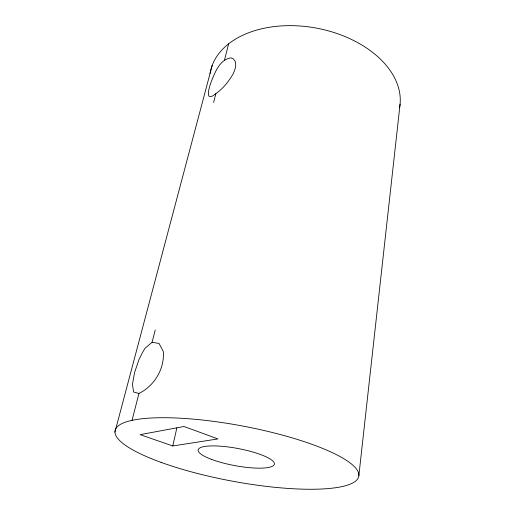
<?xml version="1.0" encoding="UTF-8"?>
<svg xmlns="http://www.w3.org/2000/svg" width="515" height="515" viewBox="0 0 515 515"><rect width="100%" height="100%" fill="white"/><g stroke="black" fill="none" stroke-linecap="round" stroke-linejoin="round"><path stroke-width="0.77" d="M358.871 475.557L400.084 104.107M172.757 445.958L217.954 438.928L184.003 426.491L140.157 434.641L172.757 445.958L176.857 427.926M132.052 420.33L138.953 393.434C154.326 385.986 164.703 368.746 163.339 351.526L159.051 343.466L152.086 342.269L145.056 348.269L142.829 351.848L139.005 359.457L134.55 372.667L132.439 384.512L133.662 392.057L138.953 393.434M152.086 342.269L155.234 329.993M213.609 102.472L215.869 93.666C223.175 88.49 228.95 81.228 233.327 73.478A21.945 10.622 -49.3 0 0 235.091 61.176L233.366 58.826L230.932 57.86C219.332 59.637 214.768 73.033 210.918 82.548A22.087 4.609 -65.5 0 0 208.356 94.277L208.833 96.08L210.178 96.659L212.495 96.073L215.869 93.666M224.501 60.017L228.66 43.814M114.916 432.111L212.186 65.431M210.069 73.503A96.292 62.978 10.6 0 1 315.682 27.977A96.292 62.978 10.6 0 1 399.55 107.847M161.066 462.373A123.993 28.048 10.6 0 0 357.565 479.059A123.993 28.048 10.6 0 0 192.069 419.03A123.993 28.048 10.6 0 0 161.066 462.373M211.568 459.399A38.792 8.697 10.6 0 0 273.793 465.277A38.792 8.697 10.6 0 0 223.349 446.428A38.792 8.697 10.6 0 0 211.568 459.399"/></g></svg>
